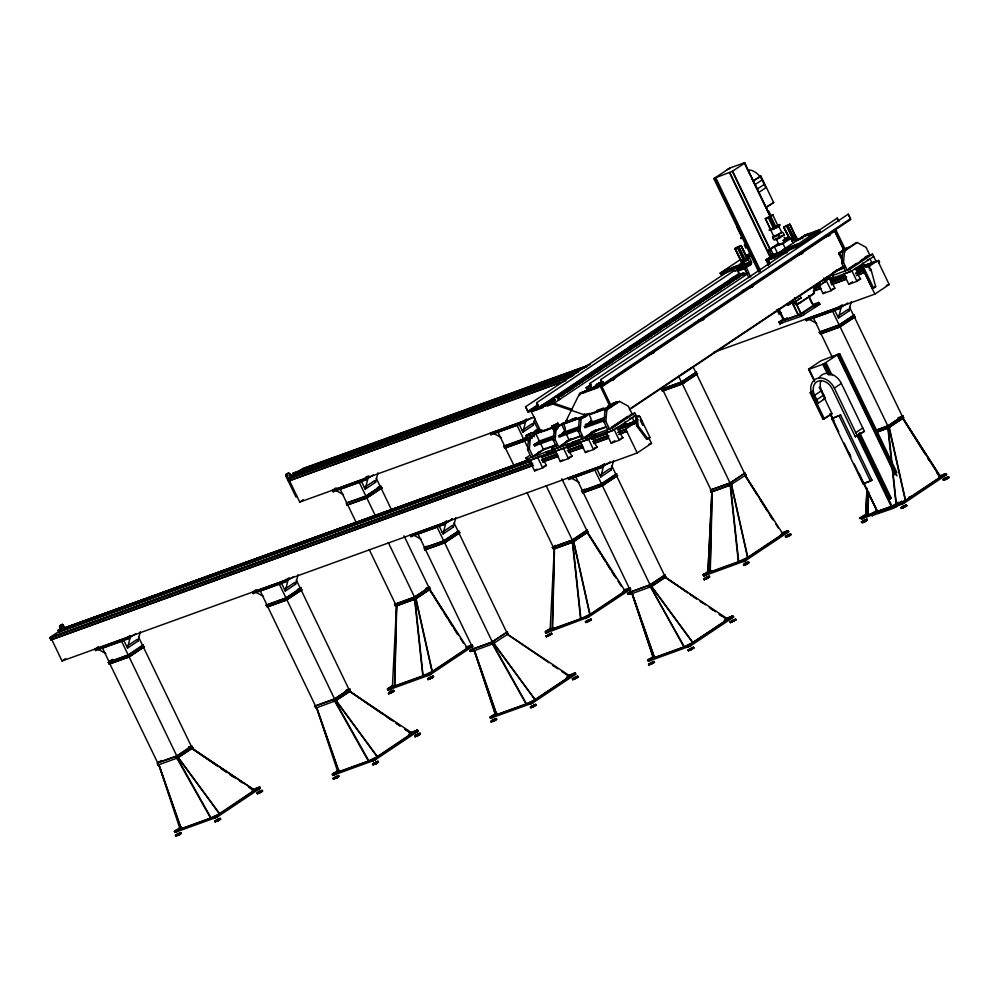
<?xml version="1.0" encoding="UTF-8"?>
<svg xmlns="http://www.w3.org/2000/svg" width="999" height="999" viewBox="0 0 999 999"><rect width="100%" height="100%" fill="white"/><g stroke="black" fill="none" stroke-linecap="round" stroke-linejoin="round"><path stroke-width="1.5" d="M868.381 491.708L867.806 514.872L865.733 514.597L867.007 488.424M868.581 491.645L868.006 514.797L896.091 504.645L891.982 466.358M707.966 571.64L711.937 491.533L710.052 571.928L707.966 571.64L711.937 491.533M867.07 488.436L865.733 514.597M59.915 631.743L59.64 625.761L62.375 624.325L64.835 627.722M61.176 631.281L60.889 625.312L62.375 624.325M297.165 496.466L295.916 496.928L285.801 475.924L285.926 474.488L288.674 473.039L294.018 477.01M534.49 417.195L299.737 502.097L287.05 475.474L287.188 474.038L288.674 473.039M543.843 449.013L531.293 457.392L527.572 449.65L528.596 438.174L541.271 429.707M545.666 448.351L533.129 456.73L529.395 448.988L530.419 437.512L540.571 430.744M570.866 438.848L557.067 448.076L553.334 440.322L554.358 428.858L563.236 422.927M571.44 439.023L558.891 447.415L555.169 439.66L556.193 428.196L565.059 422.265M595.766 429.845L581.967 439.073L578.234 431.318L579.27 419.855L588.136 413.923M596.341 430.02L583.791 438.411L580.069 430.656L581.093 419.193L589.972 413.261M607.729 429.757L604.008 422.003L605.032 410.539L617.707 402.06L619.542 401.398L628.408 406.243L632.142 413.998L609.565 429.095L605.831 421.341L606.855 409.877L619.542 401.398M635.913 418.743L636.038 417.307L637.524 416.321L639.884 416.471L649.987 437.475L646.64 439.335L636.975 426.386L635.913 418.743L638.773 415.859M647.889 438.886L638.224 425.936L637.162 418.294M845.416 270.866L841.682 263.112L842.719 251.648L855.394 243.169L857.217 242.507L866.096 247.352L869.829 255.107L847.239 270.205L843.518 262.45L844.542 250.986L834.402 230.257M862.324 266.034L862.199 267.47L872.314 288.474L873.563 288.012L875.661 286.613L871.203 270.192L870.416 268.556L865.072 264.585L862.324 266.034L865.072 264.585M873.563 288.012L863.448 267.008L863.586 265.584M746.128 267.02L750.674 276.96M749.262 256.88L751.423 261.838A1.374 0.874 70.1 0 1 751.26 263.549L744.093 267.944L744.742 267.932M765.971 259.84L768.581 265.734M744.305 267.682L748.838 277.622M783.74 242.208L784.939 241.958L778.895 244.917L776.26 238.549M778.87 244.867L779.757 244.131M780.631 232.667L781.805 232.53L773.825 236.426L770.604 229.832L771.091 229.283M773.738 236.338L774.737 235.489M770.604 229.845L778.658 225.999L777.684 226.074M127.51 648.089L130.207 637.374L123.526 639.797L127.51 648.089L137.887 641.158L140.247 631.78M298.002 574.725L295.654 584.103L285.277 591.033L287.962 580.319L282.617 582.255M365.197 489.198L367.894 478.484L361.201 480.906L365.197 489.198L375.574 482.267L377.922 472.889M455.769 517.669L453.409 527.047L443.032 533.978L445.729 523.264L452.21 518.931M535.014 418.519L533.329 425.212L522.952 432.142L525.649 421.428L520.304 423.364M600.786 476.935L603.483 466.208L596.803 468.631L600.786 476.935L611.163 469.992L613.523 460.614M773.089 214.91L770.853 216.396L775.986 227.035L770.491 229.358L765.371 218.719L772.726 214.698L777.834 225.599M770.491 229.358L765.421 218.469M838.473 318.044L841.17 307.317L834.477 309.74L838.473 318.044L848.85 311.101L851.198 301.723M747.427 257.555L744.492 259.59L745.242 261.501L741.483 262.849L740.584 261.014M778.171 243.619L769.03 249.775L771.191 254.708A1.374 0.874 70.1 0 1 771.041 256.431L766.046 259.765L772.876 255.756A1.374 0.874 70.1 0 0 773.039 254.033L770.878 249.563L769.055 250.262M796.378 304.77L814.297 293.344L814.222 288.699A1.374 0.874 70.1 0 1 814.585 287.762L818.905 284.877M108.242 662.275L112.3 659.477M109.103 664.085L108.654 661.912M144.318 646.84L129.121 656.917L109.166 664.148M157.717 765.084L157.255 762.911L176.86 756.093L192.07 746.003L188.524 747.115M192.932 747.839L177.884 757.829L176.274 758.528L175.412 756.718M265.996 605.219L267.17 607.067L286.114 600.212L302.098 589.76L301.273 589.897M174.288 831.418L181.081 826.797M301.211 587.974L286.014 598.051L266.059 605.282M346.79 505.194L346.328 503.021L365.934 496.203L381.143 486.113L380.444 486.201M382.005 487.949L366.808 498.026L346.903 505.257M259.915 787.137L216.446 816.171L174.4 831.48M314.598 706.218L315.859 708.041L334.84 701.011L349.75 691.233L393.781 721.503M349.812 688.973L334.615 699.038L314.66 706.281M394.518 604.383L395.429 606.131M424.625 549.974L424.163 547.802L443.768 540.996L458.978 530.894L458.166 531.031M332.542 775.399L339.335 770.778M387.712 690.109L394.505 685.489M459.84 532.742L444.642 542.807L424.687 550.037M503.671 446.328L504.557 448.114M538.886 429.083L532.417 433.479M418.169 731.118L374.7 760.152L332.605 775.461M473.226 650.973L473.026 648.875M508.441 633.728L492.482 644.155L490.921 642.607L471.466 649.712M552.285 547.327L553.458 549.163L572.402 542.32L588.386 531.868L587.562 531.992L561.775 478.733M581.518 491.108L582.692 492.957L601.635 486.101L617.607 475.649M489.81 717.307L496.59 712.687M587.499 530.082L572.29 540.147L552.31 547.377M616.733 473.876L601.523 483.941L581.58 491.171M545.466 633.066L545.379 631.668L550.486 628.246M661.438 389.273L662.325 391.059M697.527 373.851L682.317 383.916L662.374 391.146M575.449 673.001L531.967 702.072L489.872 717.369M630.119 592.107L631.006 593.893M665.334 574.862L650.137 584.939L630.219 592.17M710.913 492.082L710.451 489.91L730.207 483.017L745.266 473.002L744.455 473.126M746.128 474.837L730.381 485.014M819.192 332.217L820.366 334.066L839.322 327.21L855.294 316.758L854.595 316.845M854.407 314.985L839.21 325.05L819.255 332.28M733.691 617.007L690.222 646.053L648.126 661.35L654.857 656.668M788.361 530.681L745.866 559.153C740.883 561.9 747.19 558.229 744.068 560.002M903.009 415.971L888.411 425.736L875.449 430.619M946.615 474.662L903.92 503.271L895.404 506.68M767.819 259.166L769.779 263.724M567.857 421.228L566.595 422.065L566.046 420.929L579.582 393.581L588.286 389.997L580.918 392.657L579.47 395.504M337.537 771.041L316.483 707.492L338.786 771.678L337.587 770.941M495.292 713.985L474.238 650.436L496.553 714.622L495.292 713.985L474.175 650.499M653.046 656.93L632.005 593.381L653.046 656.93L654.308 657.567L631.942 593.443M567.844 448.076L566.995 447.989L581.131 443.019M742.419 262.25L746.815 260.04M737.15 226.885L742.269 237.537L736.787 226.686M814.347 293.294L798.213 304.096L796.091 304.732L793.019 302.31A1.374 0.874 70.1 0 0 792.719 302.135M779.345 253.284L784.54 248.751L798.676 243.644L799.362 245.067L788.211 249.101M782.791 250.974L784.44 248.826M770.953 258.029L782.467 253.858L786.6 250.037M799.924 239.523L801.573 237.375M803.358 237.225L805.019 235.077M175.662 832.03L177.997 830.906M177.947 831.043L175.749 832.08M259.528 788.598L257.28 789.685L258.266 788.973M390.946 688.636C386.163 691.358 391.67 686.138 389.198 688.336M375.199 759.677L372.952 760.763M415.472 731.256L416.795 730.506L414.485 731.593L416.783 730.419L416.046 730.644M414.96 732.567L416.121 731.88M491.183 717.919L492.007 717.394M493.518 716.882L491.271 717.981M588.124 617.332L630.869 588.998M530.619 703.658L531.955 702.871M630.232 589.173C624.899 591.97 631.48 586.45 628.483 588.873M575.049 674.487C570.454 677.085 575.861 671.952 573.226 674.2M706.443 574.55L704.195 575.636M648.938 660.863L649.85 660.289M743.543 561.313L744.792 560.576M743.818 560.114C742.02 560.801 745.242 561.788 745.903 560.264M688.386 646.603L690.709 645.479M690.721 645.566C685.926 648.201 691.67 642.981 688.898 645.292M861.862 518.518L862.599 518.044M861.912 518.593L864.222 517.47M901.31 504.258L902.559 503.521M903.583 503.284L901.36 504.32M943.393 476.123L944.554 475.424M177.834 833.678C170.979 837.512 181.368 832.716 180.906 833.878C177.035 837.736 176.561 832.067 179.608 834.302M178.596 834.902L177.298 835.414L178.022 834.852M216.771 821.141C215.359 820.291 218.831 818.281 219.018 819.967M218.519 819.292L216.508 820.266M258.529 792.07L259.265 791.595M260.127 792.507C256.181 793.78 263.249 791.957 260.102 791.22M260.614 791.158L258.666 792.12L258.991 792.944M392.157 692.245C393.169 691.158 388.149 694.492 390.447 691.77C394.33 689.834 389.273 694.38 391.546 692.569M392.395 692.032L391.059 692.469M337.287 777.322C335.452 775.037 333.741 780.256 337.787 777.372L336.588 777.734M429.695 678.808C428.733 676.173 432.704 677.722 431.943 677.622M431.443 676.947L429.458 677.921M472.365 650.187L471.728 650.599L472.714 649.987M374.2 763.161L376.261 762.162L376.623 762.974M376.298 762.225C373.663 763.161 373.876 765.047 377.235 763.111L374.637 764.073L375.874 763.548M418.893 734.852C418.069 736.238 415.122 735.664 417.107 734.502M418.319 734.153L416.358 735.077M548.014 636.013C549.225 636.7 547.577 632.941 550.174 635.014M549.762 634.165L547.777 635.139M492.844 721.178L493.506 720.779M494.605 719.442C491.908 720.079 493.069 722.165 495.104 720.117M587.112 620.816C592.107 618.056 584.877 622.29 589.023 621.091M588.798 621.203L587.424 621.753L588.386 621.078M631.106 592.956L629.657 593.593L629.882 592.245M534.565 705.931L532.405 707.017L532.704 705.631M533.99 705.232L532.017 706.156M574.038 677.971C578.309 675.312 574.175 680.069 575.724 678.358M707.117 578.421C703.496 579.47 709.727 577.884 707.479 577.035C704.058 578.533 707.704 578.708 707.342 578.296M650.274 663.311L652.335 662.312L652.634 663.149M652.884 663.149C649.075 665.396 652.859 662.687 651.46 663.611M652.372 662.374C650.749 662.562 649.65 664.884 652.022 663.661M745.242 564.697L744.892 563.748L745.778 563.211M745.179 564.597L746.066 564.06M746.915 562.887L744.942 563.823M746.453 562.912L747.489 563.598M786.962 535.626L787.712 535.152M788.174 534.927C792.157 534.04 786.138 537.774 788.074 535.963M789.035 534.627C788.049 534.84 785.951 537.062 788.648 536.013M789.447 535.526L788.798 535.939M690.259 649.937L691.333 649.487L690.072 649.987L689.735 649.025L691.783 648.051L691.42 649.45M689.984 649.912L692.295 648.801L690.921 649.35M732.13 621.728L734.415 620.741M733.89 619.992L734.34 620.816L733.553 621.266M865.022 521.291C862.337 523.201 863.885 517.957 865.658 520.891M865.234 520.104L863.685 521.703L864.41 521.278M902.634 506.705L904.694 505.706L905.231 506.568M902.909 507.567L905.082 506.493L904.332 506.768M944.729 478.571C948.988 475.674 942.631 481.218 947.314 478.334M945.054 479.383L947.177 478.384L946.765 477.572M211.014 817.894L177.298 757.966L191.983 748.288L254.52 790.097L219.393 813.773L210.602 818.094L176.873 758.154L157.78 765.147M725.724 618.643L727.834 619.08L692.669 642.607L684.315 646.715L650.574 586.813L665.259 577.122L687.824 592.682M423.176 675.674L432.28 671.428L467.332 648.014L429.67 589.398L414.935 599.088L423.077 675.711M216.708 821.078L218.881 819.992L218.132 820.266M335.027 778.283L335.964 777.721M429.632 678.733L433.678 676.835L431.531 678.021M580.831 618.656L590.047 614.373L625.099 590.958L587.437 532.342L572.577 542.095M547.952 635.938L548.888 635.376M495.104 720.217L494.38 720.679M650.549 664.173L651.261 663.736M787.249 536.488L787.961 536.038M832.392 357.392L820.966 333.641L840.072 326.735L854.432 317.133L903.084 417.894L903.87 417.707L888.136 427.959L902.946 418.231L940.608 476.86L905.556 500.274L896.353 504.545M947.314 478.421L946.627 478.846M864.172 517.407L863.186 516.508M179.058 833.578L177.06 834.527M391.983 691.233L389.985 692.195M374.675 763.848L376.536 762.961L375.462 763.411M576.136 677.047L574.15 678.021L574.612 678.821M705.918 578.721L706.505 578.409M691.783 648.151L689.785 649.113M690.147 649.775L690.771 649.425M903.071 507.442L906.955 505.681L901.223 508.454L903.658 507.679M904.694 505.819C901.26 506.943 905.169 507.579 903.133 507.579M945.054 479.508L945.791 478.958M740.696 238.062L743.356 236.276M833.478 277.61L832.429 275.524M177.298 835.314L177.984 834.889M692.282 648.925L691.545 649.362M414.498 731.493L415.796 730.756M429.857 678.733C431.568 678.059 429.545 679.07 430.357 678.284M534.49 706.006L533.703 706.455M332.38 490.359L336.101 487.862M252.46 592.195L256.181 589.697M490.809 434.702L493.319 433.029M410.214 535.139L410.914 536.525M781.106 254.67L783.366 253.047M805.656 319.193L837.799 307.655L842.244 304.82M747.377 563.698L746.728 563.748L747.464 563.523M732.13 621.853L732.866 621.291M945.079 479.358L946.403 478.958M745.691 244.118L745.229 244.705L746.802 244.355M532.742 410.314L531.331 411.65L541.346 432.455M339.011 771.653L368.331 761.051L377.147 756.718L412.287 733.041M496.765 714.597L526.086 703.995L534.915 699.662L570.079 676.136L567.969 675.699M546.003 631.468L548.176 630.481L547.44 630.706M417.157 731.643L416.371 731.755M576.535 677.896L575.874 678.284M746.703 564.073L745.304 564.635L745.978 564.098M779.607 225.512L779.095 224.825L775.511 227.447C776.086 230.07 786.001 219.867 774.387 227.248M181.581 827.834L174.8 832.429L216.945 817.207L260.427 788.136L253.771 790.384M654.357 655.631L647.577 660.227L650.774 658.716L649.55 659.515M865.996 514.148C851.585 522.639 865.833 515.384 862.474 517.17M688.423 645.491L733.204 615.946L725.087 618.718M861.188 517.832L902.646 502.672L946.128 473.601L939.472 475.849M742.694 237.475L742.682 238.124M744.755 267.345L751.26 263.549M744.779 163.062L732.354 171.328L714.984 177.972L760.064 271.566M108.304 662.337L128.396 655.019L143.469 645.004L142.645 645.129M381.606 488.286L380.731 486.476M253.197 593.543L285.364 582.017L293.369 576.773M538.486 429.42L539.36 431.231L533.291 435.302M539.36 431.231L538.961 431.006M410.926 536.513L413.386 534.865L421.303 539.41M832.654 275.225L833.653 277.485M661.5 389.335L681.605 382.03L696.665 372.003L695.841 372.14M571.153 477.809L568.668 479.47L600.886 467.919L610.102 461.85M394.63 604.432L414.685 597.127L429.745 587.112L426.198 588.224M395.454 606.256L416.271 598.563L430.507 589.06L428.933 587.237M808.616 369.031L821.066 360.739L838.436 354.096L823.588 364.023L809.065 369.28L814.46 380.432M349.413 689.31L350.287 691.121L336.713 700.187L334.041 701.473L333.167 699.662M350.287 691.121L349.013 689.073L346.278 690.059M392.719 685.302L387.212 689.085L429.22 673.913L472.44 645.129M473.026 646.103L429.87 674.874L387.774 690.172M490.921 642.607L507.592 631.892L506.893 631.98L507.642 633.828L508.429 633.653M508.041 634.065L507.18 632.255M338.836 769.742L332.105 774.425L374.2 759.115L417.682 730.057L409.565 732.816M545.379 631.668L586.975 616.858L630.194 588.074M664.934 575.199L665.809 577.01L652.335 586.013L649.55 587.375L648.688 585.564M665.809 577.01L664.522 574.962L665.322 574.787M902.609 416.308L903.483 418.119M497.09 713.723L490.322 718.318L532.455 703.096L575.948 674.038L566.358 677.334M708.241 571.203L703.209 574.949M703.92 575.923L745.379 560.764L788.873 531.693L787.549 530.781L781.705 532.904M867.781 514.323L860.988 518.956L872.027 515.122M732.791 616.308L733.378 617.282M945.716 473.963L946.303 474.937M758.79 272.028L713.848 178.646L729.832 168.044L744.417 162.775M716.233 177.447L713.848 178.646M531.243 461.063L58.841 631.905L58.067 630.269L527.047 460.364M578.246 372.015L293.631 474.95L292.844 473.314L587.25 366.546M648.813 437.787L651.51 443.406L637.2 452.984L62.05 660.988L50.549 637.075L64.86 627.497M58.841 631.905L530.769 460.926M293.631 474.95L576.298 372.415M533.591 465.347L50.862 639.922L49.95 638.024L532.067 463.399M565.859 380.744L288.549 481.031L287.637 479.133L573.139 375.612M50.862 639.922L532.979 465.297M288.549 481.031L560.839 382.292M753.146 180.769L760.888 176.024L773.651 202.547L766.021 207.642M753.258 181.119L760.888 176.024M758.79 192.445L765.771 187.775L762.012 179.97L755.032 184.64A15.135 11.464 56.2 0 0 752.697 180.906M757.18 189.098L764.16 184.44M62.05 660.988L65.634 658.591M299.737 502.097L303.309 499.7M98.414 646.753L94.743 649.213L95.567 650.674L127.61 639.073L135.614 633.828M765.921 207.293L773.651 202.547M122.727 640.322L126.311 637.924M94.755 649.313L126.848 637.712L130.07 635.689M333.117 491.82L365.122 480.244C367.52 479.695 362.212 477.272 368.968 475.974M365.984 479.82L373.289 474.937M126.698 646.39L137.075 639.447L137.887 641.158M364.373 487.5L374.75 480.556L375.574 482.267M109.141 661.887L128.197 654.994L121.528 641.121L102.46 648.014L109.141 661.887L112.725 659.49M734.902 248.601L740.958 260.926L734.902 248.601L736.975 247.215L741.046 245.567L747.115 257.892L741.046 245.567M128.197 654.994L142.557 645.391L138.561 637.075M365.884 496.103L359.215 482.23L340.147 489.123L346.815 502.997L365.884 496.103L380.244 486.501L376.236 478.184M735.089 248.714L741.233 245.667L746.565 258.079M109.965 663.711L129.071 656.805L143.431 647.202L192.12 747.939L192.907 747.751M356.431 522.964L347.689 504.807L366.795 497.902L381.156 488.299L391.92 510.651M789.784 239.573L783.716 227.26L785.788 225.874L789.872 224.226L795.753 236.438M783.716 227.26L790.147 239.273L783.903 227.36L790.059 224.325L795.391 236.738M772.577 236.925C776.885 238.773 782.804 227.422 784.053 235.002C781.143 236.338 773.576 243.831 772.577 236.925L774.575 235.602M732.467 270.317L720.853 274.513L720.167 273.089L740.746 259.34M745.691 256.044L750.311 252.959M722.402 272.277L725.848 269.98M720.853 274.513L723.151 272.989M739.16 247.065L745.042 259.278L743.718 259.927L737.836 247.715M750.961 255.17L747.489 257.48L751.685 255.245M730.881 269.218L734.327 266.92M544.205 406.318L552.772 402.834L528.134 412.125L525.561 406.768L730.444 269.83M732.791 268.531L736.226 266.221M742.444 262.475L734.302 267.982L720.167 273.089M744.355 263.087L738.236 267.17L737.549 265.746M525.636 406.743L527.872 411.338L538.798 407.392L536.613 402.772L735.014 270.167M741.42 265.859L744.08 264.098M732.542 270.304L735.526 270.804L737.936 269.255M738.149 269.892L743.506 266.895L740.059 269.206M782.804 240.534L786.263 238.212M527.872 411.338L538.249 404.408M743.905 273.726L740.134 276.248L737.712 271.204L744.005 267.008M770.953 249.026L778.983 243.644M784.64 239.872L788.111 237.55L786.138 238.299M747.19 266.533L746.69 265.509L750.124 263.187L750.624 264.223L746.628 266.82M744.492 267.382L742.694 268.594A5.195 0.624 -25.7 0 0 743.056 268.806M528.134 412.125L538.498 405.182M748.526 266.134L751.048 264.46L745.416 266.496M531.356 411.688L532.604 410.851M772.402 247.49L782.979 243.619L791.058 238.224L793.506 243.319M739.722 273.077L533.366 411.101L543.031 407.604M535.789 410.027L546.141 403.109M551.323 399.637L584.964 377.147M591.445 372.827L634.153 344.268M639.323 340.809L684.627 310.527M687.212 308.803L732.504 278.521M791.545 241.046L797.015 238.187L796.116 236.338L792.532 238.586L786.663 226.373M740.172 273.776L539.26 408.091L536.688 402.747M559.84 396.678L559.265 395.492L740.759 274.163M559.265 395.492L743.006 272.952M545.392 405.744L531.48 411.163M545.329 403.084L554.72 399.35L555.219 400.387L541.67 405.619M744.218 273.276L558.866 397.19L559.877 399.313L558.341 399.875L557.317 397.752L743.968 272.977M285.202 582.08L284.528 580.681L289.048 577.822M531.056 417.882L522.914 423.176L490.996 434.727L490.134 433.304L522.29 421.765L526.723 418.931M561.138 395.804L579.283 383.678M581.88 381.943L588.361 377.61M590.946 375.874L627.247 351.611M629.845 349.875L686.875 311.75M690.771 309.141L695.953 305.682M699.837 303.084L706.318 298.751M708.915 297.015L715.396 292.682M717.994 290.946L734.839 279.683M563.386 394.593L560.789 396.328L560.227 395.142M567.27 391.995L573.751 387.662M578.933 384.19L582.829 381.593M588.011 378.134L593.194 374.662M597.09 372.065L602.272 368.594M606.168 365.996L612.649 361.663M617.832 358.191L621.715 355.594M626.897 352.135L632.092 348.663M635.976 346.066L641.158 342.595M645.054 339.997L651.535 335.664M654.133 333.928L661.9 328.733M665.796 326.136L670.978 322.665M674.862 320.067L681.355 315.734M687.836 311.401L690.421 309.665M696.902 305.332L700.799 302.734M705.981 299.263L709.864 296.666M715.059 293.207L720.242 289.735M726.723 285.402L729.32 283.666M735.801 279.333L739.685 276.735M773.75 254.495L770.329 256.855M742.819 275.274L742.257 274.113L743.793 273.564L744.355 274.725L746.877 273.039M770.853 257.967L774.4 255.732M552.697 404.108L748.126 273.464M769.717 264.073L767.894 260.289L774.924 255.532M782.617 250.512L786.051 248.202M803.184 236.751L806.63 234.453M773.388 257.143L781.493 253.159L778.046 255.457M781.643 251.748L770.466 256.531L773.9 254.233L781.23 251.586M784.515 249.812L787.961 247.515M805.094 236.064L808.541 233.766M779.969 254.383L774.937 257.742L767.894 260.289M779.957 254.77L785.901 251.561M792.994 246.753L796.44 244.455M813.573 232.992L817.02 230.694M782.467 253.858L786.001 251.498M781.093 251.061L795.229 245.941L819.255 229.882L819.942 231.318L795.916 247.365L784.315 251.573M602.522 382.08L592.157 389.011L589.585 383.666L791.87 248.464M817.719 231.156L837.237 218.132L838.923 221.578M284.453 589.335L294.83 582.405L295.654 584.103M522.14 430.444L532.504 423.514L533.329 425.212M591.296 387.612L587.162 389.897L586.138 387.774L591.333 384.315M586.138 387.774L590.284 385.489M579.57 393.618L580.981 392.632M589.585 383.666L591.895 388.236L602.822 384.29L600.624 379.67L848.288 214.136L850.861 219.48L601.073 386.538L611.176 406.531M581.743 393.531L591.058 387.3M596.853 385.676L596.353 384.64L597.452 383.903L602.984 381.893M591.895 388.236L602.26 381.306M529.22 442.382L525.949 435.601L532.105 432.555L534.253 436.738M602.822 384.29L850.399 218.769L848.213 214.161M600.699 379.645L603.271 384.99L587.287 390.971L601.51 385.602L610.976 405.631M609.952 406.393L600.474 386.688L601.723 385.851M834.415 230.294L835.614 229.345M525.949 435.601L532.105 432.555M285.964 597.939L279.283 584.065L260.227 590.971L266.895 604.832L285.964 597.939L300.324 588.336L296.316 580.019M527.559 436.738L523.688 439.16L516.97 425.174L497.902 432.08L504.582 445.941L523.638 439.048L527.235 436.65M532.017 433.441L537.999 429.445L534.003 421.128M601.723 386.888L834.677 231.156L834.065 230.794M607.916 381.668L613.448 379.67L614.547 378.933L614.048 377.897M647.527 355.182L653.059 353.184L654.158 352.447L653.658 351.411M694.28 323.089L702.572 320.08L703.683 319.343L703.184 318.306M742.407 290.484L752.097 286.988L753.196 286.251L752.697 285.214M796.078 255.881L801.61 253.883L802.709 253.147L802.209 252.11M823.313 237.675L828.845 235.677L829.944 234.94L829.445 233.903M286.838 599.75L301.198 590.147L348.926 689.335L334.565 698.938L315.459 705.843L267.72 606.655L286.838 599.75L334.565 698.938M505.457 447.752L524.562 440.846L528.146 438.449M504.607 448.201L523.513 441.446L528.421 438.549M555.169 433.166L551.723 426.273L557.867 423.239L559.178 425.949M551.91 426.386L554.932 431.543M551.723 426.273L558.054 423.351L559.365 426.061M558.816 426.261L557.867 423.239M556.493 445.079L543.556 449.762L535.901 433.853L558.653 425.187M566.046 420.929L567.307 420.079M564.835 422.964L563.411 423.901L564.822 426.823A4.283 3.247 56.2 0 1 563.911 431.63M568.306 420.691L565.834 422.34L566.833 421.978M553.234 439.16L534.565 445.916L533.978 444.692L539.423 441.046L553.783 435.851M534.565 445.916L540.009 442.27L554.37 437.075M571.84 409.265L552.984 402.834L551.735 403.683L583.628 414.56L584.89 413.723M583.004 416.82L584.415 415.871M587.424 413.773L583.953 415.784M588.748 422.602A4.283 3.247 56.2 0 0 590.584 417.507L589.185 414.585L590.596 413.636L611.925 405.931M569.954 445.916C566.358 440.522 572.589 446.316 569.455 445.991L528.371 461.051L525.849 457.992L529.47 455.581M565.184 431.73L559.74 435.364L560.327 436.588L565.771 432.954M526.91 460.202L525.998 457.904M607.38 406.468L615.134 402.597A1.449 0.924 70.1 0 1 616.533 403.371L607.954 406.468M838.735 253.371L845.928 248.876L838.735 253.371L842.656 261.526M857.217 242.507L844.542 250.986L839.909 252.735M541.982 456.406L543.556 461.725L544.305 461.238L546.341 465.484L542.694 467.919L534.577 470.854L529.582 460.477L540.134 455.919M555.232 446.266L551.623 448.676L554.145 451.723L587.537 439.647L590.047 437.974M586.675 426.061L588.848 424.6L588.261 423.389M541.558 456.468L543.968 454.87M452.347 518.906L443.768 524.637L443.094 523.239L446.803 520.766M564.772 442.657L569.118 439.747M567.32 447.152L570.928 444.742M442.207 532.28L452.584 525.349L453.409 527.047M534.577 470.854L537.012 469.23M553.084 449.513L586.475 437.437L599.013 429.058M832.929 272.677L836.7 270.167M629.507 409.091L843.056 266.333M680.719 375.087L691.083 368.156M629.345 409.74L844.192 266.121M778.496 310.627L774.025 312.275M791.508 302.197L789.085 303.833L796.228 301.236L801.098 297.989L799.937 295.567M424.662 547.777L443.718 540.884L437.05 527.022L417.982 533.916L424.662 547.777L427.048 546.178M664.735 387.287L662.337 388.886L681.405 381.993L695.766 372.39L693.094 366.845M792.157 302.185L787.849 305.082L794.005 301.523A1.374 0.874 70.1 0 1 794.867 301.636L798.076 304.133M813.823 287.712L815.983 286.263M825.211 280.756L828.983 278.246M813.598 287.425L820.753 284.84L825.611 281.593L823.863 277.972M776.897 309.665L778.908 313.836L780.032 313.099M781.293 312.637L778.908 313.836M555.344 451.161L560.339 461.538L562.774 459.915M611.5 427.235L627.809 416.333M849.175 268.344L856.705 263.311M860.464 260.801L866.745 256.606M443.718 540.884L458.079 531.281L454.07 522.964M594.78 434.415L573.701 441.87C570.292 442.107 572.19 446.466 574.687 444.105L595.591 436.575L594.655 434.39L612.237 428.121L634.815 413.024L635.876 415.234M832.829 275.412L849.924 269.231L872.502 254.133L876.173 261.638M560.339 461.538L568.456 458.603L572.115 456.168L568.419 450.524L569.155 450.025L567.12 445.779M444.592 542.694L458.953 533.091L506.68 632.28L492.32 641.882L473.214 648.788L425.487 549.612L444.592 542.694L492.32 641.882M744.405 473.376L730.057 482.967L710.938 489.885L663.211 390.696L682.317 383.791L696.678 374.188L745.329 474.937L746.116 474.762M595.804 436.625L613.299 430.332L635.988 415.334L633.279 416.308M829.794 279.133L850.986 271.441L873.675 256.443M832.067 284.465L832.804 283.978L834.839 288.212L831.193 290.659L823.076 293.594L819.317 285.801M813.074 304.458L818.681 302.435L819.867 304.295L801.148 316.308L779.707 323.688L778.92 322.053L783.79 318.793M626.997 424.45L626.261 424.95L624.85 422.015M580.394 442.107L585.389 452.485L587.824 450.861M778.084 309.103L783.453 320.267L787.175 317.782M823.076 293.594L825.499 291.97M634.153 421.628L633.154 422.29L633.94 423.926L617.807 429.757M867.944 265.334L868.93 264.673L869.717 266.308L868.73 266.97L867.944 265.334L865.009 266.396M619.23 432.142L619.967 431.643L617.931 427.41M635.114 421.516L618.481 427.597M872.801 262.625L872.065 263.124L870.017 258.878L867.319 259.865M593.506 449.55L597.152 447.102L593.468 441.471L594.205 440.959L592.157 436.725L588.511 439.173L593.506 449.55L585.389 452.485M618.356 431.718L625.686 429.071L637.624 421.091M868.143 266.995L877.684 260.614L889.197 284.515L874.874 294.093L713.486 352.46M633.94 423.926L634.927 423.264L632.342 417.769L629.632 418.756M617.782 432.667L625.973 429.445L618.631 432.092M640.147 419.955L641.008 419.393L641.92 421.291M855.456 273.776L863.648 270.554L856.318 273.202M878.745 262.974L879.607 262.4L878.683 260.502L864.922 265.647L863.81 265.035M796.428 303.696L801.073 313.486L813.273 305.332L808.553 295.579M778.92 322.053L800.361 314.685L819.093 302.66M618.693 434.565L626.885 431.343L619.542 433.991M856.368 275.674L864.56 272.452L857.229 275.1M611.151 443.169L619.268 440.234L614.273 429.845L606.156 432.779L611.151 443.169L614.81 440.721M848.838 284.278L856.955 281.343L851.96 270.954L843.843 273.888L848.838 284.278L852.484 281.83M619.268 440.234L622.926 437.787L619.23 432.155M856.955 281.343L860.601 278.896L856.917 273.264L857.654 272.752L855.606 268.519M611.838 465.909L615.834 474.225L601.473 483.828L582.417 490.721L575.736 476.86L597.202 468.369M568.718 479.433L568.044 478.034L600.124 466.545L604.557 463.711M109.053 662.15L157.705 762.899L161.289 760.501M805.806 319.23L806.418 320.654L838.473 309.053L847.789 302.959M646.64 439.335L649.987 437.475M872.314 288.474L875.661 286.613M157.705 762.899L176.811 755.981L191.171 746.39L188.436 747.377M369.205 549.512L395.429 603.983L414.535 597.077L428.896 587.474L404.021 535.789M599.974 475.224L610.352 468.294L611.163 469.992M837.649 316.333L848.026 309.403L848.85 311.101M582.417 490.721L584.802 489.123M839.16 324.937L832.492 311.076L813.423 317.969L820.092 331.83L839.16 324.937L853.521 315.334L849.512 307.018M602.347 485.639L616.708 476.048L664.447 575.224L650.087 584.827L630.981 591.733L583.241 492.557L602.347 485.639L650.087 584.827M828.496 373.976L823.8 364.223L826.185 363.012L832.229 375.562M895.104 474.975L837.424 355.12L838.536 354.37L839.809 353.908L896.815 472.377M823.8 364.223L826.185 363.012M837.424 355.12L839.809 353.908M526.96 492.457L553.184 546.94L555.581 545.329M553.184 546.94L572.29 540.022L586.65 530.419M819.205 387.162L831.967 413.686L824.35 418.781L822.964 419.28L810.201 392.757L812.736 391.059M814.647 395.254A12.213 9.253 56.2 0 1 818.193 381.131A12.213 9.253 56.2 0 1 832.254 388.886L855.306 436.763L857.404 436.001L834.365 388.124A15.135 11.464 56.2 0 0 816.932 378.521A15.135 11.464 56.2 0 0 812.537 396.016L816.295 403.821L818.406 403.059L814.647 395.254L821.628 390.584A12.213 9.253 56.2 0 1 821.028 380.357M816.795 399.712L823.775 395.055M834.365 388.124L841.345 383.454L864.385 431.331L857.404 436.001M818.406 403.059L825.386 398.389L821.628 390.584M470.367 647.09L472.252 646.203M822.964 419.28L831.967 413.686M831.717 418.693L840.621 415.01L871.952 480.119L870.441 481.131L863.049 483.803L831.717 418.693L840.621 415.01M547.152 631.843L553.533 627.584M855.793 432.654L862.774 427.984M855.306 436.763L857.629 435.202M859.952 433.653L864.385 431.331M875.524 430.357L887.811 425.924L902.172 416.321L898.076 417.794M704.919 574.787L711.288 570.529M738.548 561.625L747.801 557.317L782.854 533.916L745.079 475.224L773.288 520.079M863.049 483.803L871.952 480.119M858.016 435.302L888.873 499.413L891.258 498.201L859.727 432.704M888.873 499.413L891.258 498.201M909.028 497.002L912.237 496.228L893.518 508.241L872.077 515.609L871.29 513.986L876.16 510.726M864.135 483.653L877.509 511.575L892.07 506.318L898.251 502.185M871.29 513.986L892.731 506.605L901.71 501.111M775.461 227.472C769.068 228.596 764.884 232.879 775.711 228.109M285.364 580.282L286.064 581.655M336.825 700.124L336.051 698.239M430.756 674.362L430.344 673.264M532.842 701.56L533.441 702.534M417.058 731.718L415.035 732.629M546.178 631.343L547.19 630.819M365.222 478.484L332.467 490.409M443.094 523.239L410.277 535.202M443.731 524.662L410.976 536.588M801.036 313.511L798.276 314.885L792.282 302.31M473.126 650.124L472.115 650.586L473.676 649.837M218.531 820.379L219.106 820.366M337.962 777.272L339.061 776.373L336.201 777.347M419.493 734.864C423.126 732.242 409.353 738.486 417.132 734.228M377.397 763.011L378.509 762.1L375.437 763.174M495.716 720.217L496.828 719.317L493.956 720.291M947.539 477.609L948.638 476.698L945.566 477.784M538.823 452.085L537.949 452.51M628.309 589.922L629.845 589.198M417.008 735.564L419.318 734.964L417.557 735.276M945.454 479.12L946.428 477.922M946.89 478.721C948.238 476.985 939.435 481.356 945.154 477.984M179.021 834.702L179.658 834.627M630.781 592.095L629.27 592.744M531.992 706.743C526.972 710.326 541.033 703.209 534.028 705.744M864.834 520.354L863.261 521.028M391.87 692.407L394.243 691.108L388.486 693.83L392.582 692.282M472.952 649.188L471.59 649.775L471.853 650.661M217.432 820.629L216.895 821.078L218.144 820.604M218.331 820.491L220.754 819.18L217.67 820.229M336.513 777.771L337.612 777.472M419.143 735.077L414.897 736.787L417.52 735.039M374.413 763.698L372.764 764.847L376.86 763.311M376.148 763.423L377.048 763.211M495.367 720.416L491.096 722.115L492.932 720.803M575.037 678.383L576.535 677.734L575.412 678.196M744.892 264.285L742.981 265.647L745.529 264.772M745.217 264.236L743.78 265.297L745.192 264.91M747.252 263.936L748.701 262.924L747.714 263.087M470.779 646.84L472.015 646.278M765.371 218.719L770.853 216.396M474.113 649.887L470.017 651.46L473.101 649.562M432.03 678.021L427.922 679.595L430.382 677.996M336.626 777.734L337.425 777.572M374.225 762.774L372.39 764.085L375.462 763.011M531.98 705.719C525.786 709.652 540.496 702.684 533.841 704.832M747.09 264.023L749.475 262.55L747.801 262.924M710.976 492.145L730.769 484.99L732.354 484.115L731.493 482.305M526.461 703.82L492.882 643.831L473.339 651.036M684.29 646.728L654.52 657.542M631.68 592.931L627.822 594.442L630.032 592.907M259.141 792.407C252.322 796.665 268.219 788.973 260.177 791.895M179.47 834.727C170.779 838.498 179.72 833.516 178.434 834.652M216.658 819.729L214.623 821.141L217.07 820.354M218.906 820.466L215.022 821.952L217.457 820.329M335.377 777.746L333.341 779.17L337.225 777.672M525.849 457.992L527.31 458.841L569.005 443.731M862.686 517.994L863.76 517.519M705.868 577.434L703.621 578.958L706.705 577.884M787.786 535.851C780.706 540.247 796.715 532.492 788.623 535.452M335.177 776.835L332.979 778.371L335.389 777.572M417.495 735.326L418.718 734.839L417.932 734.14M864.897 521.366L863.561 521.903M492.944 719.779C485.701 724.163 501.61 716.645 493.981 719.28M731.38 617.894L732.804 617.345L730.594 618.518M732.317 171.353L770.579 250.861M791.77 240.959L795.816 238.636M746.915 264.236L746.216 264.573M800.798 313.636L796.091 303.871M473.126 649.387L469.642 650.661L472.502 648.838M629.845 591.982L627.397 593.606L630.881 592.332M548.863 635.376L550.124 634.852L549.05 635.302M259.166 791.383C251.611 795.778 267.332 788.611 260.202 790.896M787.599 534.94C779.932 539.373 795.716 532.23 788.648 534.44M745.903 563.886C738.161 568.456 754.407 560.864 746.74 563.486M903.271 506.018C895.641 510.651 912.299 502.597 903.683 505.819M533.141 706.405C535.102 706.231 534.253 704.495 532.929 705.519M745.242 261.501L748.201 259.54L747.377 257.705L749.575 262.5A1.374 0.874 70.1 0 1 749.425 264.223M779.907 323.801L782.654 322.452M814.185 306.893L819.667 304.183M786.712 532.517L785.689 533.241L787.724 532.105M630.731 593.144L629.57 593.618M548.938 634.939L551.61 633.241L545.866 636.013L551.997 634.053L546.241 636.8L548.913 635.102M178.259 834.327L180.931 832.629L178.259 833.478M706.705 578.284L707.879 577.809M217.695 820.067L220.367 818.368L217.282 819.417M217.807 820.441L216.983 821.103M746.478 564.198L745.429 564.647M417.545 734.877L420.067 733.129L420.379 733.953M417.819 735.501L416.608 735.951M945.991 478.833L948.825 477.834L948.501 476.673M375.224 763.286L378.122 761.313L376.074 761.887M494.043 720.828L492.844 721.303M532.979 706.231L533.816 705.831M533.216 706.355L534.24 705.931M533.553 706.53L532.28 707.042M733.066 621.166L734.39 620.666M651.535 663.174L654.208 661.463L648.451 664.185L654.595 662.287L648.838 665.034L651.51 663.336M690.971 648.9L693.643 647.202L687.899 649.974L694.03 648.014L688.299 650.799L690.946 649.075M745.778 263.823L747.152 263.187M523.688 439.16L503.783 446.391M705.182 574.924L706.43 574.462M216.271 817.07L215.122 817.744L217.195 816.695M706.668 578.046L709.765 576.997L704.02 579.77L709.365 576.186L706.705 577.035M733.066 620.766L729.982 621.79L735.739 619.068L730.381 622.664L736.126 619.88L734.839 620.154M733.041 620.928L733.666 620.641M730.456 484.977L738.686 561.575M888.211 427.934L892.182 464.685M650.536 586.825L683.878 646.94M492.932 643.943L494.68 643.006L493.806 641.196M470.866 645.516L471.953 645.129L471.291 645.329M586.538 616.595L585.676 617.045L586.962 616.408M786.388 531.406L787.462 531.018L786.725 531.256M704.857 573.801L705.282 573.626M257.942 787.849L259.053 787.537L258.366 787.674M176.274 830.669L177.497 829.869L175.861 830.856M943.993 474.775L945.254 474.038L944.092 474.725L945.229 473.976L944.567 474.163M902.147 502.447L903.108 502.11L901.91 502.909M334.178 773.201L335.252 772.814L334.515 773.051M373.614 758.94L374.712 758.616L374.038 758.753M573.463 673.738L574.537 673.363L573.801 673.588M573.876 674.824L575.037 674.4M531.231 702.297L532.479 701.56L530.806 702.484M731.231 616.683L732.304 616.308L731.48 616.57M774.637 227.31L776.822 226.373M864.46 519.98C853.708 525.924 873.913 516.745 864.672 519.88M798.201 314.91L791.907 302.46M470.641 645.966L471.978 645.192L470.304 646.116M389.423 687.874L390.409 687.537L389.685 687.762M428.546 674.113L429.882 673.338L428.296 674.213M628.721 588.423L627.971 588.786L628.97 588.311M546.865 631.318L548.201 630.544L546.615 631.43M586.301 617.057L587.537 616.383L586.051 617.17M786.151 531.868L787.449 531.131L785.988 531.943M704.62 574.263L705.831 573.601L704.37 574.375M744.38 559.502L745.379 559.165L744.642 559.39M176.498 830.206C174.326 831.193 178.521 829.357 176.761 830.107M215.946 815.946L216.933 815.609L216.196 815.833M333.941 773.663L335.227 772.939L333.778 773.738M373.389 759.39L374.65 758.691L373.052 759.54M491.708 716.608L493.031 715.833L491.371 716.745M531.456 701.847L532.455 701.498L531.718 701.735M730.993 617.145L732.317 616.383L730.731 617.257M649.775 659.053L650.761 658.716L650.037 658.94M746.415 263.636L747.264 263.261M428.871 673.613L429.857 673.264L429.12 673.501M588.985 620.541L585.339 621.765L591.033 618.943L585.701 622.464L589.398 621.178L591.42 619.855L590.821 618.93M215.622 816.445L216.958 815.671L215.459 816.52M336.451 777.472L337.15 777.21L335.602 777.472L338.686 775.574L336.226 776.335M368.331 761.051L334.665 701.086M526.086 703.995L492.395 644.043M547.689 631.855L548.701 631.58L545.579 633.129M946.328 478.671L947.114 478.359M257.63 788.348L258.978 787.612L257.542 788.386M492.107 716.071L493.007 715.759L492.357 715.958M689.31 644.755L690.197 644.442L689.472 644.68M745.866 264.61L745.079 265.072M888.086 427.984L876.31 432.43M945.753 479.532L943.306 480.319L948.825 477.497M532.13 702.796L532.979 702.597L530.706 703.721M418.169 733.753L419.992 733.129M415.222 731.368L414.485 731.593M390.184 688.798L390.921 688.573M943.431 475.012L943.855 476.073L945.416 475.074M258.866 788.698L259.528 788.511M494.018 719.542L494.905 720.192M785.676 532.067L786.088 533.129M333.466 773.863C336.576 775.736 335.776 772.389 333.878 774.924M429.92 674.412C425.075 676.311 432.717 674.75 429.42 673.376M588.111 617.245L546.166 632.979M589.972 620.129L591.208 619.742M774.237 228.072L774.537 228.684M364.448 478.846L365.159 480.232M838.398 309.091L837.724 307.68M522.24 439.785L523.114 441.595M574.687 444.105L573.701 441.87M126.773 637.737L127.447 639.135M600.049 466.57L600.724 467.982M704.632 575.499L704.07 574.5L703.321 574.924L743.119 560.526M257.03 788.586L257.73 789.547M730.306 617.419L731.006 618.393M648.264 660.177L687.949 645.816M688.323 646.902L687.824 645.866M586.251 618.319L585.751 617.282M372.827 759.627L373.389 760.639M335.252 773.988L334.815 772.926M491.146 716.832L491.708 717.844M649.025 660.926L651.298 659.815L650.337 658.816M589.148 620.754L589.16 619.817M728.583 168.806L729.857 168.344L727.472 169.543M747.102 244.206L744.355 245.105L745.866 248.102M781.318 235.901L784.053 235.002M837.237 218.132L838.448 220.829M783.878 240.821L791.058 238.224M787.437 225.911L793.868 237.924L787.986 225.712M790.659 239.211L793.169 238.311M745.978 256.293L750.274 254.733M819.255 229.882L805.107 235.002L784.739 248.676L785.426 250.112M801.673 237.3L815.808 232.193L816.495 233.616L813.598 234.665M769.105 249.688L771.141 248.888M795.254 240.235L803.258 237.3L796.89 240.659M808.328 235.514L819.942 231.318M747.439 258.054L749.275 257.392M740.596 261.014L744.355 259.665M737.749 265.672L723.613 270.791L724.3 272.215M749.575 262.5L751.423 261.838M771.191 254.708L773.039 254.033M727.085 271.204L734.452 268.544M825.574 235.639L828.346 234.64L828.845 235.677M824.412 236.938L829.944 234.94M771.041 256.431L772.876 255.756M745.828 266.059L750.599 264.335M775.586 255.582L778.408 254.558M747.152 266.633L735.576 270.804M786.762 252.635L781.168 254.658M744.292 268.182L746.141 267.52M765.983 260.339L767.831 259.678M737.712 271.204L744.755 268.656L747.177 273.701L744.355 274.725M736.126 275.961L743.044 273.464M732.255 277.697L741.932 274.201M798.351 253.846L801.111 252.847L801.61 253.883M729.707 279.495L733.853 277.997M797.177 255.145L802.709 253.147M729.994 279.732L738.286 276.735M844.217 248.888L849.912 246.84M842.806 249.837L848.488 247.777M686.6 309.066L693.518 306.568L694.018 307.605M685.501 309.802L692.419 307.305M748.825 286.95L751.598 285.951L752.097 286.988M680.194 312.6L691.258 308.604M746.278 288.748L753.196 286.251M680.469 312.837L688.773 309.84M841.682 263.112L843.518 262.45M865.371 256.718L872.502 254.133M637.087 342.17L644.005 339.672M836.013 270.529L844.63 267.42M635.988 342.907L642.906 340.397M697.926 320.554L702.072 319.043L702.572 320.08M836.038 270.954L844.654 267.844M633.441 344.705L638.973 342.707M698.139 321.353L703.683 319.343M629.57 346.441L637.874 343.444M826.398 277.21L832.891 274.937M285.926 474.488L287.188 474.038M590.122 364.61L302.547 468.606L288.224 478.184L574.338 374.712M855.681 268.569L877.684 260.614M588.174 365.559L302.672 469.08L587.312 366.133M855.206 268.993L878.683 260.502M289.785 473.651L287.412 473.489M855.818 269.031L863.161 266.371M825.986 279.945L833.666 277.185M855.731 269.443L863.061 266.795M865.996 265.734L868.93 264.673M285.801 475.924L287.05 475.474M292.844 473.314L584.802 367.732M856.205 269.58L863.448 267.008M289.136 475.362L290.384 474.912M865.534 266.908L866.782 266.446M822.751 282.63L825.611 281.593M289.348 475.599L290.597 475.149M865.746 267.145L866.995 266.696M830.107 280.632L844.779 275.324M856.518 271.079L863.848 268.431M814.447 286.601L818.843 285.002M830.581 280.756L845.254 275.449M856.992 271.216L864.322 268.556M813.486 288.224L819.355 286.101M831.093 281.855L845.766 276.548M856.031 272.827L863.373 270.18L874.874 294.093M813.76 288.586L819.63 286.463M831.368 282.23L846.041 276.923M287.637 479.133L572.277 376.186M814.372 288.636L820.241 286.513M830.519 282.792L846.653 276.96M869.167 269.006L870.416 268.556M813.211 291.021L820.541 288.374M832.279 284.128L845.491 279.345M869.954 270.642L871.203 270.192M813.823 291.059L821.153 288.411M831.43 284.703L846.103 279.395M798.238 299.026L801.098 297.989M812.574 293.706L814.422 293.044M587.574 375.274L594.492 372.764M585.089 376.511L593.381 373.501M648.413 353.646L652.559 352.147L653.059 353.184M809.49 295.991L811.338 295.329M588.074 376.311L592.22 374.8M648.626 354.445L654.158 352.447M581.443 379.046L588.349 376.536M832.13 289.198L834.839 288.212M857.904 279.882L860.601 278.896M799.088 302.947L800.936 302.285M795.716 304.433L797.552 303.771M557.317 397.752L558.866 397.19M598.588 382.979L599.537 382.642M547.814 401.848L554.72 399.35M596.353 384.64L603.271 382.13M610.177 379.632L612.949 378.633L613.448 379.67M541.396 405.394L555.219 400.387M609.015 380.931L614.547 378.933M783.453 320.267L797.951 315.022M547.177 406.106L551.323 404.607M583.116 393.032L598.314 387.537M886.263 285.577L889.197 284.515M377.31 487.562L380.244 486.501M535.064 430.507L537.999 429.445M612.275 403.633L615.134 402.597M553.021 426.123L557.305 424.575M571.603 419.405L575.923 417.832M569.33 420.442L576.473 417.857M596.528 410.601L603.671 408.017M540.059 431.668L541.058 431.306M537.325 432.904L552.959 427.247M563.086 423.588L586.163 415.247M584.752 416.196L561.675 424.538L569.33 440.434M589.185 414.585L610.514 406.868M551.423 428.459L542.844 431.556A1.449 0.924 70.1 0 1 542.732 430.094M558.578 425.874L587.2 415.522M591.495 413.973L611.513 406.73A1.449 0.924 70.1 0 1 611.675 404.907M528.596 438.174L530.419 437.512M554.358 428.858L556.193 428.196M579.27 419.855L581.093 419.193M605.032 410.539L606.855 409.877M562.4 432.729L579.557 426.536M585.302 424.45L605.406 417.182M561.55 434.478L578.796 428.246M585.889 425.674L604.557 418.918M533.978 444.692L554.083 437.412M558.391 435.851L578.508 428.583M584.165 426.536L604.27 419.268M558.978 437.075L579.095 429.807M584.752 427.759L604.857 420.492M527.572 449.65L529.395 448.988M553.334 440.322L555.169 439.66M578.234 431.318L580.069 430.656M604.008 422.003L605.831 421.341M630.319 414.66L634.815 413.024M544.979 448.813L555.032 445.179M567.956 440.497L580.894 435.826M592.295 431.705L605.219 427.023M566.545 441.446L580.906 436.251M590.871 432.642L606.68 426.935M59.64 625.761L60.889 625.312M636.038 417.307L637.287 416.858M61.126 624.775L63.486 624.924M639.884 416.471L637.524 416.321M59.515 627.197L60.764 626.748M60.115 628.458L61.364 628.009M636.513 420.005L637.762 419.555M60.19 628.796L61.439 628.346M636.575 420.342L637.837 419.892M615.222 428.384L637.075 420.554M526.56 460.776L64.985 627.971L525.699 461.351M617.532 427.884L636.6 420.979M58.067 630.269L528.995 459.965M546.603 453.596L553.933 450.936M568.606 445.641L578.871 441.92M593.543 436.613L606.755 431.843M618.144 427.922L637.212 421.016M542.507 456.68L555.706 451.91M567.444 447.664L580.656 442.894M592.382 438.648L607.055 433.341M617.332 429.632L634.927 423.264M541.52 457.342L556.181 452.048M591.396 439.31L607.529 433.466M636.188 424.762L637.437 424.3M50.549 637.075L531.793 463.024M542.057 459.315L556.73 454.008M568.468 449.762L581.68 444.992M593.406 440.746L608.079 435.439M542.332 459.69L557.005 454.383M567.282 450.661L581.955 445.354M593.693 441.121L608.366 435.814M49.95 638.024L532.679 463.449M541.483 460.264L557.617 454.42M567.894 450.711L582.567 445.404M592.832 441.683L608.978 435.851M636.975 426.386L638.224 425.936M543.244 461.588L557.917 456.281M569.655 452.035L582.867 447.265M594.605 443.019L607.804 438.236M542.395 462.162L558.528 456.318M568.806 452.609L583.478 447.302M593.743 443.593L608.416 438.286M543.643 466.458L546.341 465.484M569.405 457.142L572.115 456.168M594.455 448.089L597.152 447.102M620.217 438.773L622.926 437.787M648.576 444.468L651.51 443.406M284.528 580.681L252.572 592.232L253.321 593.618M101.786 647.652L97.765 649.1L105.782 653.521M440.372 525.199L445.729 523.264M810.201 392.757L811.575 392.257L824.35 418.781M297.39 589.398L300.324 588.336M823.276 399.15L825.386 398.389M426.161 588.461L428.896 587.474M876.885 432.043L887.874 428.072L891.495 461.763M346.191 690.321L348.926 689.335M466.196 647.002L472.04 644.892M623.95 589.959L629.907 587.799M466.695 648.039L472.527 645.928M622.989 591.52L630.294 588.873M780.743 534.465L786.588 532.355M938.511 477.41L944.342 475.299M631.056 593.98L650.149 586.987M879.332 512.487L892.482 507.729M251.81 789.872L259.902 787.05M567.32 675.774L575.412 672.939M408.603 734.39L418.156 731.031M724.125 620.279L733.678 616.92M210.577 818.106L181.269 828.695L158.978 764.622M902.634 418.219L924.999 453.871M744.829 475.287L757.279 495.079M587.075 532.342L600.349 553.458M429.358 589.373L442.594 610.514M470.092 646.203L470.579 647.24M474.513 650.511L496.815 714.585M316.758 707.554L339.061 771.64M861.825 517.445L862.324 518.481L861.575 518.906M546.316 631.543L546.803 632.579M427.934 674.362L428.484 675.374M648.9 659.777L649.4 660.814M215.072 816.67L215.559 817.719M806.48 320.629L805.843 319.218M333.204 491.795L332.442 490.309M853.608 315.085L854.395 314.897M538.086 429.183L538.873 429.008M819.892 332.13L820.878 333.903M381.206 488.049L381.993 487.874M568.131 478.121L568.843 479.508M615.921 473.976L616.708 473.788M300.399 588.074L301.198 587.899M459.041 532.842L459.827 532.654M143.519 646.94L144.306 646.765M902.209 416.071L902.996 415.896M586.688 530.182L587.474 529.994M552.984 547.24L553.97 549M396.091 606.106L395.342 604.245M787.549 530.781L788.336 530.606M349.013 689.073L349.8 688.885M473.051 649.075L474.05 650.849M901.697 504.233L901.26 503.184M416.87 730.182L417.37 731.218M416.845 731.568L416.346 730.531M415.347 732.542L414.91 731.493M531.018 703.633L530.531 702.597M176.061 832.005L175.624 830.943M632.255 593.456L654.57 657.529M696.84 373.901L697.502 373.763M616.92 475.736L617.582 475.599M896.378 504.545L892.507 467.744M580.906 618.631L572.714 542.02M703.621 576.011L703.146 574.612M731.98 620.941C735.813 619.742 730.868 619.855 732.267 621.79M745.878 560.202L744.942 559.265M867.294 519.905C855.469 524.175 867.656 523.151 866.97 519.08M743.368 564.697C755.157 560.427 742.806 561.488 743.668 565.534M432.979 675.998L427.535 678.783L433.067 675.986L433.454 676.798M388.411 693.069C400.149 688.811 387.937 689.847 388.711 693.905M577.659 676.086L572.215 678.845L577.747 676.073L577.946 677.372L572.627 679.707L578.209 676.885M781.693 235.951L775.986 238.898M903.633 503.146L902.696 502.222M741.033 238.749L740.846 237.949M943.518 480.344L943.131 479.52M906.255 504.832L906.805 505.631M790.584 533.753L791.133 534.552M748.888 562.699L748.651 561.863M704.233 579.795L703.833 578.983M546.478 636.85L546.078 636.026M470.242 651.498L469.855 650.686M735.813 619.855L735.501 619.018M428.159 679.632L427.759 678.821M393.931 691.071L393.693 690.234M693.331 647.177L693.806 647.976M688.511 650.811L688.111 649.999M572.839 679.732L572.439 678.92M535.963 705.044L535.739 704.208M496.515 719.305L496.291 718.468M491.308 722.127L490.921 721.315M414.685 735.976L415.084 736.787M378.196 762.1L377.972 761.263M338.374 775.549L338.923 776.335M220.055 818.331L220.604 819.13M215.235 821.977L214.835 821.166M181.006 833.416L180.782 832.579M175.399 835.426L175.787 836.238M627.921 594.455L627.609 593.631M585.439 621.778L585.913 622.577M653.97 661.425L654.37 662.237M648.988 665.084L648.676 664.26M262.225 790.184L262.625 790.996M946.59 474.587L945.316 473.738M507.317 634.153L570.079 676.136M218.331 766.433L191.983 748.288M788.273 237.525L786.463 238.199M789.485 304.42L787.674 305.095M902.946 418.231L926.073 455.119M940.608 476.86L939.347 476.223L927.734 457.754M781.593 533.279L782.854 533.916M623.838 590.334L625.099 590.958M429.67 589.398L458.603 635.514M466.071 647.389L467.332 648.014M808.728 319.056L816.745 323.464M493.206 433.166L501.223 437.574M571.041 477.947L579.058 482.355M335.452 490.209L343.469 494.63M255.532 592.057L263.536 596.465M819.867 304.295L818.681 302.435M808.553 369.118L814.272 380.469M526.548 435.427L529.158 440.859M552.684 450.886L554.145 451.723M665.184 577.197L727.834 619.08M349.675 691.308L412.325 733.191M191.908 748.363L254.558 790.246M690.346 594.405L696.665 598.738M700.461 601.336L705.506 604.795M709.302 607.392L715.621 611.725M719.405 614.323L724.462 617.782M664.872 577.147L678.771 586.663M681.293 588.399L687.612 592.719M690.134 594.455L696.453 598.776M700.237 601.373L702.772 603.109M710.351 608.304L712.874 610.027M719.193 614.36L721.715 616.083M507.117 634.203L549.013 662.712M552.584 665.359L557.854 668.781M561.65 671.378L566.708 674.837M396.303 723.239L400.099 725.823M405.157 729.295L408.941 731.892M349.363 691.258L382.205 713.748M387.25 717.22L391.046 719.817M396.091 723.276L399.887 725.873M404.932 729.332L408.728 731.93M220.866 768.169L227.185 772.502M229.708 774.225L236.026 778.558M239.81 781.156L242.345 782.879M248.664 787.212L251.186 788.948M191.596 748.313L218.119 766.483M220.654 768.206L226.96 772.539M229.495 774.275L233.279 776.86M651.573 586.301L692.869 642.457M651.348 586.425L692.669 642.607M493.818 643.356L535.114 699.512M493.593 643.481L534.915 699.662M336.051 700.411L377.347 756.568M335.839 700.536L377.147 756.718M178.297 757.467L219.593 813.623M178.072 757.592L219.393 813.773M902.896 418.294L940.534 476.898M927.484 457.829L929.145 460.464M936.612 472.34L939.11 476.298M775.786 524.038L778.271 527.996M759.764 499.038L767.244 510.926M769.73 514.885L772.215 518.843M587.325 532.28L616.371 578.458M618.019 581.093L621.341 586.376M602.01 556.093L605.332 561.376M606.992 564.01L610.314 569.293M611.975 571.94L614.46 575.899M460.264 638.149L463.586 643.431M444.255 613.149L447.577 618.431M449.238 621.066L452.547 626.348M454.208 628.983L457.53 634.265M335.115 700.886L368.806 760.826M835.651 229.42L845.678 250.225M834.652 231.119L844.804 252.198M862.524 263.124L863.785 265.734M862.799 271.129L863.71 273.027M849.924 269.231L850.986 271.441M839.734 253.009L842.357 258.454M944.792 474.075L945.291 475.112M854.008 315.309L854.882 317.133M832.254 275.087L833.328 277.297M832.055 284.465L829.844 277.834L826.185 280.269L831.193 290.659M838.586 307.255L839.26 308.654M801.872 237.225L802.559 238.661M840.646 324.25L841.508 326.061M889.247 425.249L890.121 427.06M819.58 282.43L820.753 284.84M840.072 326.735L887.811 425.924M789.647 224.3L795.529 236.513M837.761 325.674L838.636 327.485M886.363 426.673L887.237 428.484M793.306 238.237L794.043 240.147M787.075 226.086L792.944 238.311M795.229 245.941L795.916 247.365M785.551 239.91L784.265 237.238L785.289 239.573M778.658 225.999L781.805 232.505M838.685 354.657L897.052 475.911M768.556 210.714L771.228 216.259M837.686 354.37L845.741 371.116M849.1 378.084L857.829 396.216M859.165 399.013L876.623 435.277M877.971 438.074L884.677 452.023M888.036 458.991L893.406 470.154M770.291 216.071L744.517 162.762L770.029 215.772M808.978 296.678L812.324 303.646M744.33 162.8L750.374 175.349M751.71 178.147L769.842 215.809M808.778 296.715L812.137 303.696M778.658 234.728L780.069 237.662M782.979 243.619L787.274 252.547M769.879 216.833L775.012 227.485M769.23 217.158L774.35 227.809M777.959 235.077L779.382 238.012M768.318 217.645L773.451 228.296M903.62 502.097L904.12 503.134M772.677 236.988L774.088 239.922M900.748 503.521L901.248 504.557M901.036 507.654L901.435 508.479M774.362 246.728L777.434 253.109M803.246 313.261L804.033 314.885M895.616 505.182L896.39 506.818M773.775 254.595L774.287 255.669M794.492 297.615L796.228 301.236M732.642 171.166L770.916 250.687M771.927 253.659L773.938 257.842M825.074 363.761L830.444 374.912M858.616 433.441L890.134 498.951M800.361 314.685L801.148 316.308M892.731 506.605L893.518 508.241M823.588 364.023L828.958 375.187M857.829 435.177L892.07 506.318M822.826 364.298L827.534 374.063M857.067 435.452L891.308 506.593M729.844 172.565L771.465 259.066M729.47 172.727L771.103 259.216M839.11 416.021L870.441 481.131M830.569 413.911L833.928 420.891M830.381 413.948L833.74 420.929M849.175 453.009L850.524 455.806M859.252 473.938L877.372 511.6L854.207 463.973M808.641 369.018L814.597 381.668M830.132 413.648L832.716 419.33M834.153 422.028L838.76 431.893M844.13 443.044L850.848 456.993M715.734 177.697L760.052 269.767M778.845 308.828L784.215 319.992M779.332 322.29L780.107 323.913M871.69 514.21L872.477 515.846M738.611 247.252L744.492 259.465M738.249 247.44L744.13 259.653M737.612 247.789L743.493 260.015M735.314 248.626L741.183 260.839M861.3 517.794L861.8 518.831M860.901 517.557L861.4 518.593M861.6 521.928L861.987 522.739M787.961 531.018L788.461 532.055M787.037 531.131L787.524 532.167M785.364 536.575L785.763 537.387M696.253 372.365L697.127 374.175M744.854 473.364L745.729 475.174M682.879 381.306L683.753 383.117M678.733 376.448L681.405 381.993M682.317 383.791L730.057 482.967M679.994 382.729L680.868 384.54M728.608 483.716L729.482 485.539M745.866 559.153L746.365 560.189M662.25 389.148L663.124 390.959M710.863 490.134L711.725 491.958M742.981 560.576L743.481 561.613M640.659 421.128L642.682 425.324M732.392 616.071L732.891 617.107M731.867 616.42L732.367 617.457M709.14 576.136L709.527 576.96M730.207 621.865L730.594 622.677M705.506 573.538L706.006 574.575M703.546 574.837L704.045 575.874M625.686 429.071L637.2 452.984M625.112 430.02L626.023 431.918M597.452 383.903L597.951 384.94M612.237 428.121L613.299 430.332M587.687 387.225L588.711 389.348M616.333 474.2L617.195 476.024M595.142 434.303L596.203 436.513M594.168 434.465L595.229 436.675M583.628 414.56L584.914 417.232M690.709 644.442L691.196 645.479M689.772 644.555L690.272 645.591M600.911 466.146L601.585 467.544M586.475 437.437L587.537 439.647M602.959 483.141L603.833 484.952M651.56 584.14L652.434 585.951M594.805 469.967L601.473 483.828M600.074 484.565L600.948 486.376M553.621 400.087L554.12 401.123M572.589 442.37L573.651 444.58M568.394 443.793L569.455 445.991M557.242 426.136L558.179 428.084M555.981 424.737L557.292 427.447M555.432 424.937L556.743 427.647M555.069 425.112L557.03 429.183M554.657 425.387L556.618 429.458M554.433 425.474L556.393 429.545M563.461 448.226L568.456 458.603M552.135 426.298L554.745 431.73M582.33 490.984L583.204 492.794M630.931 591.982L631.805 593.793M538.623 406.393L538.124 405.357L537.025 406.094L537.524 407.13M587.1 530.419L587.974 532.23M547.939 451.186L549 453.396M648.388 660.127L648.875 661.163M647.976 659.889L648.476 660.926M546.828 451.685L547.889 453.896M545.716 452.185L546.778 454.395M531.693 432.829L533.054 435.576M530.219 434.053L532.18 438.124M529.67 434.253L531.63 438.324M523.076 421.366L523.751 422.764M529.308 434.428L531.268 438.499M528.896 434.702L530.194 437.425M528.671 434.79L529.97 437.5M522.202 421.79L522.877 423.189M537.699 457.542L542.694 467.919M526.361 435.626L528.971 441.046M518.956 423.851L522.952 432.142M525.124 438.361L525.998 440.172M573.726 539.348L574.6 541.171M524.562 440.846L527.922 447.827M546.078 485.539L572.29 540.022M570.841 540.771L571.715 542.582M527.31 458.841L528.371 461.051M588.111 616.208L588.611 617.245M587.187 616.321L587.687 617.357M504.495 446.203L514.185 465.909M585.227 617.632L585.726 618.668M575.037 673.363L575.536 674.4M574.625 673.126L575.124 674.163M574.113 673.476L574.612 674.512M551.386 633.191L551.773 634.003M547.739 630.594L548.239 631.63M545.791 631.892L546.291 632.929M458.566 531.256L459.44 533.066M532.017 701.61L532.517 702.647M530.069 702.921L530.556 703.958M442.282 523.626L442.957 525.037M530.357 707.055L530.744 707.866M439.036 525.686L443.032 533.978M445.204 540.197L446.078 542.007M442.32 541.62L443.194 543.431M424.575 548.039L425.449 549.85M410.402 535.164L411.076 536.563M492.582 715.871L493.081 716.907M429.345 587.474L430.207 589.285M490.621 717.182L491.121 718.219M490.222 716.945L490.721 717.981M367.37 495.417L368.231 497.227M415.971 596.403L416.845 598.214M366.795 497.902L375.537 516.058M388.311 542.594L414.535 597.077M364.485 496.84L365.359 498.651M413.087 597.827L413.961 599.637M346.74 503.246L347.602 505.069M427.472 674.687L427.972 675.724M417.27 730.419L417.769 731.455M389.985 687.637L390.484 688.673M388.024 688.948L388.524 689.984M387.624 688.711L388.124 689.747M300.811 588.311L301.686 590.122M375.187 758.553L375.686 759.59M374.263 758.666L374.762 759.702M372.302 759.977L372.802 761.013M372.602 764.11L372.989 764.922M281.281 582.742L285.277 591.033M287.437 597.252L288.311 599.063M284.565 598.676L285.427 600.486M266.808 605.094L267.682 606.905M315.422 706.081L316.296 707.891M332.867 774.237L333.366 775.274M332.455 774L332.954 775.037M333.154 778.371L333.554 779.183M259.515 787.462L260.015 788.498M259.116 787.237L259.615 788.273M258.591 787.587L259.091 788.623M256.93 793.019L257.317 793.843M143.057 645.366L143.918 647.177M191.658 746.365L192.532 748.176M217.432 815.609L217.932 816.645M216.496 815.721L216.995 816.757M214.548 817.032L215.047 818.056M127.635 637.312L128.309 638.711M129.683 654.308L130.557 656.118M178.284 755.294L179.158 757.105M129.071 656.805L176.811 755.981M126.798 655.731L127.672 657.542M157.655 763.136L158.529 764.947M177.06 829.982L177.56 831.018M175.112 831.293L175.599 832.329M174.7 831.056L175.2 832.092M62.238 625.374L64.261 629.582M889.272 427.397L905.556 500.274M889.01 427.547L905.269 500.299M731.518 484.453L747.801 557.317M731.243 484.602L747.514 557.342M573.751 541.508L590.047 614.373M573.488 541.658L589.747 614.397M415.996 598.563L432.28 671.428M415.734 598.713L431.993 671.453M819.18 377.897A15.135 11.464 56.2 0 1 830.094 373.663A15.135 11.464 56.2 0 1 841.345 383.454M568.618 422.24A1.449 0.924 70.1 0 1 568.431 421.029M839.16 254.545A1.449 0.924 70.1 0 1 839.335 252.722L842.794 250.412A1.449 0.924 70.1 0 1 844.192 251.174M591.97 420.579A4.283 3.247 56.2 0 1 590.172 421.653M585.739 416.046A1.449 0.924 70.1 0 1 585.526 415.122M758.016 177.722A12.213 9.253 56.2 0 1 758.553 178.434M747.564 169.818A15.135 11.464 56.2 0 1 762.012 179.97M396.541 605.744L394.53 686.038L392.457 685.751L396.541 605.744M396.74 605.694L394.73 685.963L422.814 675.811L414.597 599.225L396.74 605.694M554.295 548.688L552.285 628.983L550.212 628.696L554.295 548.688M554.495 548.638L552.497 628.908L580.569 618.756L572.365 542.182L554.495 548.638M712.25 491.583L710.252 571.853L738.336 561.7L730.119 485.127L712.25 491.583M179.82 827.996L181.031 828.733L158.729 764.547L179.77 828.096M214.623 816.707L215.684 816.071L214.648 816.683M256.718 788.561L257.68 787.974L256.768 788.511M388.112 688.623L389.086 688.036L388.124 688.611M332.942 773.913L333.828 773.363L332.967 773.888M427.547 674.362L428.608 673.726L427.572 674.337M372.39 759.652L373.351 759.065L372.39 759.64M469.642 646.228L470.279 645.804L469.705 646.166M490.709 716.857L491.52 716.345L490.834 716.745M530.144 702.597L531.118 702.01L530.169 702.572M572.227 674.462L573.114 673.913L572.29 674.412M703.621 574.525L704.432 574.013L703.633 574.512M648.463 659.802L649.437 659.215L648.488 659.777M743.069 560.252L744.03 559.665L743.081 560.239M687.899 645.541L689.135 644.83L687.911 645.529M785.152 532.117L786.038 531.568L785.177 532.092M729.994 617.407L730.793 616.907L730.057 617.345M861.388 517.47L863.036 516.57L861.4 517.457M900.823 503.209L901.71 502.659L900.848 503.184M942.919 475.062L944.055 474.388L943.019 474.975M737.874 265.672C725.674 270.904 749.138 267.332 737.824 265.659M740.933 266.159L737.487 268.456L746.278 265.272L749.712 262.974L740.933 266.159M615.908 402.335L609.715 406.468L616.907 401.973L615.908 402.335M864.485 521.241L865.758 520.729L864.485 521.241M494.118 720.466L494.73 720.242L494.118 720.466M260.302 792.095L260.989 791.895L260.377 792.057M788.823 535.614L788.898 535.576M704.495 575.549L703.808 575.961L704.37 575.599"/></g></svg>
